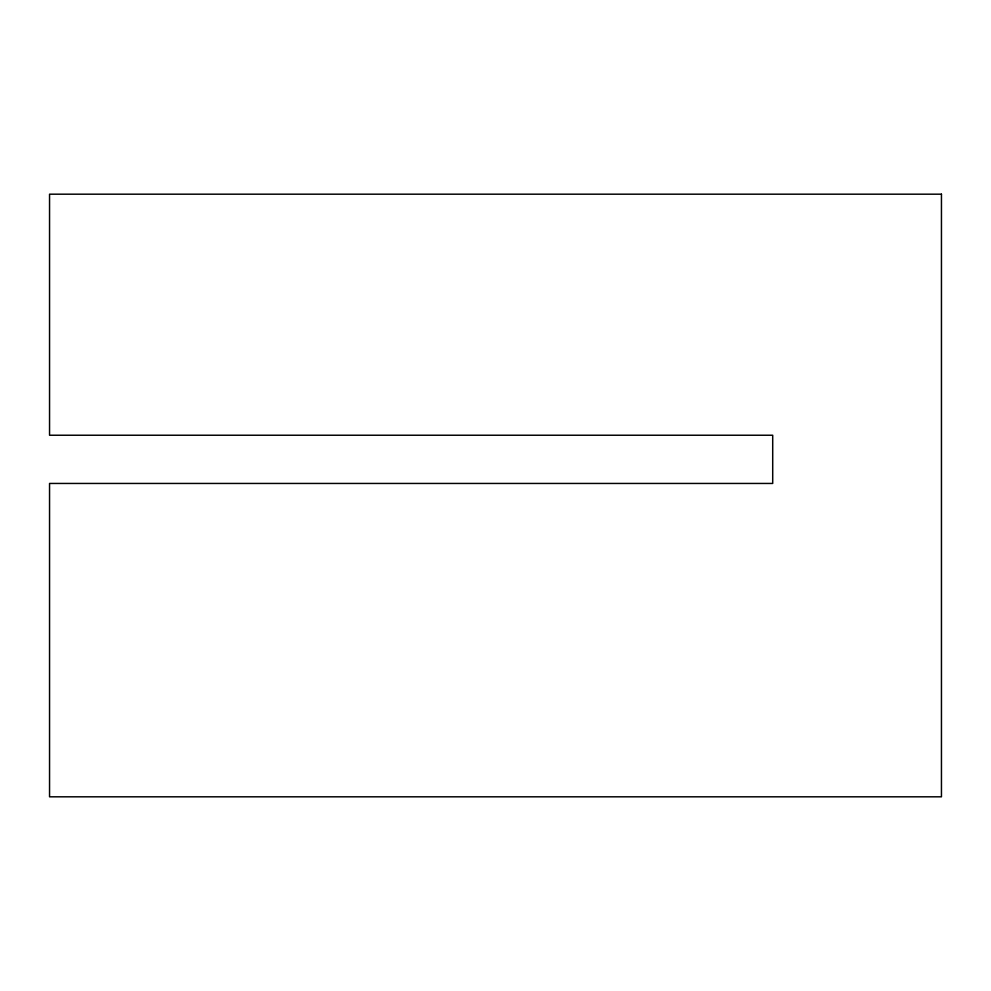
<?xml version="1.0" encoding="UTF-8"?>
<svg xmlns="http://www.w3.org/2000/svg" width="991" height="991" viewBox="0 0 991 991"><rect width="100%" height="100%" fill="white"/><g stroke="black" fill="none" stroke-linecap="round" stroke-linejoin="round"><path stroke-width="1.49" d="M941.45 194.186L49.55 194.186L49.55 435.235L772.707 435.235L772.707 483.447L49.55 483.447L49.55 796.814L941.45 796.814L941.45 194.186"/></g></svg>
